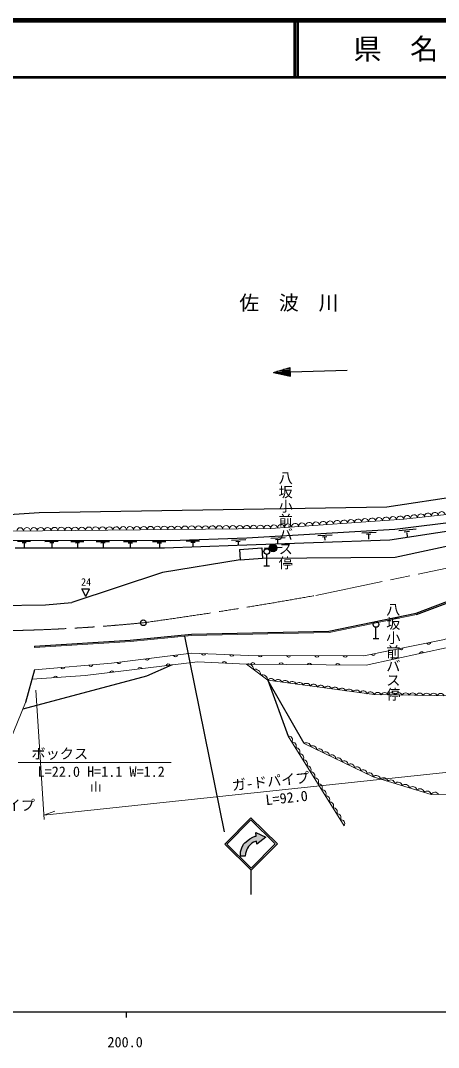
# Model space of a CAD drawing. Units: millimetres, scale not verified. Extents: x 40000 to 680000, y 20000 to 380000.
# Drawn here: x 249386 to 323148, y 198715 to 380000 of the extents above; entities that cross this region are included whole.
import ezdxf
from ezdxf.enums import TextEntityAlignment as Align

# ---------------------------------------------------------------- set-up
doc = ezdxf.new("R2010")
doc.units = ezdxf.units.MM
doc.header["$LTSCALE"] = 1000
doc.linetypes.add('CHAIN', pattern=[18.5, 12, -1.5, 3.5, -1.5])
for name, color, linetype, lineweight in [('M-BGD', 7, 'Continuous', 13), ('M-BMK', 2, 'CHAIN', 13), ('M-BMK-SRVR', 3, 'Continuous', 25), ('M-STR-HTXT', 7, 'Continuous', 13), ('M-STR-STRC', 7, 'Continuous', 25), ('M-TTL', 2, 'Continuous', 140), ('M-TTL-BAND', 7, 'Continuous', 25), ('M-TTL-LINE', 7, 'Continuous', 50)]:
    doc.layers.add(name, color=color, linetype=linetype, lineweight=lineweight)
doc.layers.add('M-TTL-TXT', color=7, linetype='Continuous')
doc.styles.add('@ＭＳ ゴシック', font='')
doc.styles.add('ＭＳ ゴシック', font='')
doc.styles.get('@ＭＳ ゴシック').set_extended_font_data('@MS Gothic')
doc.styles.get('ＭＳ ゴシック').set_extended_font_data('MS Gothic')

msp = doc.modelspace()

# ---------------------------------------------------------------- hatches: boundary and pattern name
at = {"layer": 'M-BGD'}
msp.add_hatch(color=256, dxfattribs=at).paths.add_polyline_path([(294634, 286931, 0.97359), (293269, 286910, 0.01338), (293270, 286873, 1)])
at = {"layer": 'M-STR-STRC'}
msp.add_hatch(color=256, dxfattribs=at).paths.add_polyline_path([(291047, 235146), (291094, 234597), (292677, 235865), (290922, 236640), (290955, 236006), (290814, 236005), (290393, 235832), (289873, 235560), (289481, 235275), (288976, 234834), (288767, 234606), (288434, 233927), (288213, 233262), (288220, 232473), (289052, 232479), (289118, 232959), (289186, 233298), (289352, 233680), (289449, 233893), (289630, 234190), (289924, 234503), (290218, 234773), (290527, 234959)])
msp.add_hatch(color=256, dxfattribs=at).paths.add_polyline_path([(291047, 235146), (291094, 234597), (292677, 235865), (290922, 236640), (290955, 236006), (290814, 236005), (290393, 235832), (289873, 235560), (289481, 235275), (288976, 234834), (288767, 234606), (288434, 233927), (288213, 233262), (288220, 232473), (289052, 232479), (289118, 232959), (289186, 233298), (289352, 233680), (289449, 233893), (289630, 234190), (289924, 234503), (290218, 234773), (290527, 234959)])

# ---------------------------------------------------------------- linework, layer by layer
at = {"layer": 'M-BGD', "lineweight": 25}
for p, q in [((294017, 317892), (296994, 318729)), ((294017, 317892), (297016, 317979)), ((294017, 317892), (297037, 317230)), ((297011, 318129), (294612, 318060)), ((297020, 317829), (294621, 317760)), ((295208, 318227), (297007, 318279)), ((295225, 317627), (297024, 317680)), ((297003, 318429), (295803, 318394)), ((297029, 317530), (295829, 317495)), ((296399, 318562), (296998, 318579)), ((296433, 317362), (297033, 317380)), ((297037, 317230), (296994, 318729)), ((297016, 317979), (307041, 318271)), ((343984, 298565), (314007, 294108)), ((314007, 294108), (252668, 293095)), ((315470, 290192), (343425, 293712)), ((252668, 293095), (245539, 292622)), ((345328, 292877), (314554, 288290)), ((289348, 288653), (315470, 290192)), ((315531, 285283), (340794, 290707)), ((316161, 289956), (319237, 290252)), ((247706, 288279), (275839, 288220)), ((275839, 288220), (289348, 288653)), ((286601, 288267), (289131, 288372)), ((314554, 288290), (287642, 287307)), ((293551, 288630), (296082, 288735)), ((294364, 288396), (295123, 288437)), ((294720, 288308), (294749, 287759)), ((301866, 289119), (304396, 289225)), ((302678, 288886), (303438, 288927)), ((303035, 288798), (303064, 288249)), ((309627, 289576), (312157, 289682)), ((310439, 289343), (311199, 289384)), ((310795, 289255), (310826, 288423)), ((317074, 289750), (318047, 289855)), ((317556, 289592), (317627, 288864)), ((274773, 286833), (248415, 286833)), ((248822, 288072), (251171, 288076)), ((249675, 287842), (250404, 287866)), ((250042, 287764), (250042, 286954)), ((253676, 288062), (256025, 288066)), ((254529, 287832), (255258, 287855)), ((254896, 287754), (254896, 286944)), ((258234, 288052), (260583, 288056)), ((259087, 287823), (259816, 287846)), ((259453, 287745), (259453, 286934)), ((262731, 288043), (265080, 288047)), ((263584, 287813), (264312, 287836)), ((263950, 287735), (263950, 286925)), ((267536, 288033), (269885, 288037)), ((268389, 287803), (269118, 287826)), ((268756, 287725), (268756, 286915)), ((272664, 288022), (275013, 288026)), ((273517, 287792), (274245, 287816)), ((273883, 287714), (273883, 286904)), ((287642, 287307), (274773, 286833)), ((278597, 288141), (280946, 288145)), ((279451, 287912), (280179, 287935)), ((279817, 287834), (279817, 287023)), ((287413, 288033), (288173, 288074)), ((287770, 287946), (287799, 287396)), ((288024, 286608), (291951, 286932)), ((288024, 286608), (288174, 284782)), ((291951, 286932), (292101, 285106)), ((292356, 286871), (293269, 286910)), ((294647, 286968), (295560, 287007)), ((288174, 284782), (274428, 282573)), ((288174, 284782), (292101, 285106)), ((292101, 285106), (315531, 285283)), ((292848, 283762), (292848, 285762)), ((292348, 283762), (293348, 283762)), ((274428, 282573), (258460, 277281)), ((319197, 275391), (338638, 282702)), ((319267, 275151), (338726, 282468)), ((260230, 279654), (261537, 279654)), ((260883, 278345), (260230, 279654)), ((260883, 278345), (261537, 279654)), ((243851, 276749), (253791, 276837)), ((253791, 276837), (258460, 277281)), ((303805, 272220), (319197, 275391)), ((279557, 271684), (303805, 272220)), ((312115, 270894), (312115, 272894)), ((251858, 269570), (268749, 270606)), ((268749, 270606), (279557, 271684)), ((311615, 270894), (312615, 270894)), ((251858, 269570), (251874, 269320)), ((251860, 265354), (250262, 259634)), ((276167, 266259), (271625, 264242)), ((271625, 264242), (249777, 258438)), ((293007, 263526), (296611, 253693)), ((299451, 252362), (293007, 263526))]:
    msp.add_line(p, q, dxfattribs=at)
at = {"layer": 'M-BGD'}
for p, q in [((250262, 259634), (246794, 251086)), ((306487, 237864), (296611, 253693)), ((261978, 243928), (261978, 245153)), ((262678, 243928), (262678, 245678)), ((263378, 243928), (263378, 245153))]:
    msp.add_line(p, q, dxfattribs=at)
for points in [[(479119, 345359), (436239, 323424), (382369, 304565), (343942, 294936), (317007, 291963), (293533, 290321), (247503, 289848), (245077, 289108), (230459, 280554)], [(251860, 265354), (265467, 266557), (279588, 268297), (289663, 267906), (310005, 267842), (324202, 270711), (341698, 278278)], [(319267, 275151), (303833, 271971), (279572, 271435), (268769, 270357), (251874, 269320)], [(325042, 269368), (310400, 266228), (289248, 266406), (280620, 266810), (260780, 264354), (251409, 263740)], [(340230, 260549), (311797, 260997), (293007, 263526), (289248, 266406)], [(339505, 243554), (321889, 243376), (311629, 246502), (299451, 252362)]]:
    msp.add_lwpolyline(points, dxfattribs=at)
at = {"layer": 'M-BGD', "lineweight": 25}
for centre, radius in [((292848, 286262), 500), ((293952, 286902), 683), ((312115, 273394), 500)]:
    msp.add_circle(centre, radius, dxfattribs=at)
at = {"layer": 'M-BGD'}
for centre, radius, start, end in [((307742, 291295), 620, 5.80877, 182.19311), ((308978, 291382), 620, 5.80877, 182.19311), ((310213, 291468), 620, 5.80877, 182.19311), ((311449, 291555), 620, 5.80877, 182.19311), ((312684, 291641), 620, 5.80877, 182.19311), ((313920, 291728), 620, 5.80877, 182.19311), ((315155, 291814), 620, 5.80877, 182.19311), ((316391, 291900), 620, 5.80877, 182.19311), ((317621, 292015), 616, 7.79454, 184.80295), ((318845, 292150), 616, 7.79454, 184.80295), ((320069, 292285), 616, 7.79454, 184.80295), ((321294, 292420), 616, 7.79454, 184.80295), ((322518, 292555), 616, 7.79454, 184.80295), ((323742, 292690), 616, 7.79454, 184.80295), ((249320, 289861), 606, 1.13021, 180.04807), ((250531, 289873), 606, 1.13021, 180.04807), ((251743, 289886), 606, 1.13021, 180.04807), ((252954, 289898), 606, 1.13021, 180.04807), ((254165, 289911), 606, 1.13021, 180.04807), ((255377, 289923), 606, 1.13021, 180.04807), ((256588, 289936), 606, 1.13021, 180.04807), ((257799, 289948), 606, 1.13021, 180.04807), ((259011, 289961), 606, 1.13021, 180.04807), ((260222, 289973), 606, 1.13021, 180.04807), ((261433, 289985), 606, 1.13021, 180.04807), ((262645, 289998), 606, 1.13021, 180.04807), ((263856, 290010), 606, 1.13021, 180.04807), ((265067, 290023), 606, 1.13021, 180.04807), ((266279, 290035), 606, 1.13021, 180.04807), ((267490, 290048), 606, 1.13021, 180.04807), ((268701, 290060), 606, 1.13021, 180.04807), ((269913, 290073), 606, 1.13021, 180.04807), ((271124, 290085), 606, 1.13021, 180.04807), ((272335, 290098), 606, 1.13021, 180.04807), ((273547, 290110), 606, 1.13021, 180.04807), ((274758, 290122), 606, 1.13021, 180.04807), ((275969, 290135), 606, 1.13021, 180.04807), ((277181, 290147), 606, 1.13021, 180.04807), ((278392, 290160), 606, 1.13021, 180.04807), ((279603, 290172), 606, 1.13021, 180.04807), ((280814, 290185), 606, 1.13021, 180.04807), ((282026, 290197), 606, 1.13021, 180.04807), ((283237, 290210), 606, 1.13021, 180.04807), ((284448, 290222), 606, 1.13021, 180.04807), ((285660, 290235), 606, 1.13021, 180.04807), ((286871, 290247), 606, 1.13021, 180.04807), ((288082, 290259), 606, 1.13021, 180.04807), ((289294, 290272), 606, 1.13021, 180.04807), ((290505, 290284), 606, 1.13021, 180.04807), ((291716, 290297), 606, 1.13021, 180.04807), ((292928, 290309), 606, 1.13021, 180.04807), ((294152, 290345), 620, 5.80877, 182.19311), ((295388, 290431), 620, 5.80877, 182.19311), ((296623, 290518), 620, 5.80877, 182.19311), ((297859, 290604), 620, 5.80877, 182.19311), ((299094, 290691), 620, 5.80877, 182.19311), ((300330, 290777), 620, 5.80877, 182.19311), ((301565, 290863), 620, 5.80877, 182.19311), ((302801, 290950), 620, 5.80877, 182.19311), ((304036, 291036), 620, 5.80877, 182.19311), ((305271, 291123), 620, 5.80877, 182.19311), ((306507, 291209), 620, 5.80877, 182.19311), ((321436, 270275), 370, 210.35188, 352.50259), ((316536, 269284), 370, 210.35188, 352.50259), ((320178, 268202), 370, 31.02865, 173.17936), ((266782, 266840), 370, 205.95115, 348.10186), ((271744, 267451), 370, 205.95115, 348.10186), ((276707, 268063), 370, 205.95115, 348.10186), ((281703, 268335), 370, 196.70123, 338.85194), ((285374, 266467), 370, 16.24189, 158.3926), ((286699, 268141), 370, 196.70123, 338.85194), ((290375, 266276), 370, 18.44385, 160.59456), ((291692, 268020), 370, 198.74412, 340.89483), ((295375, 266234), 370, 18.44385, 160.59456), ((296692, 268004), 370, 198.74412, 340.89483), ((300374, 266192), 370, 18.44385, 160.59456), ((301692, 267988), 370, 198.74412, 340.89483), ((305374, 266150), 370, 18.44385, 160.59456), ((306692, 267972), 370, 198.74412, 340.89483), ((311635, 268294), 370, 210.35188, 352.50259), ((315290, 267154), 370, 31.02865, 173.17936), ((256830, 265914), 370, 203.97679, 346.1275), ((261810, 266354), 370, 203.97679, 346.1275), ((265515, 264820), 370, 25.97955, 168.13026), ((270477, 265434), 370, 25.97955, 168.13026), ((275440, 266048), 370, 25.97955, 168.13026), ((289523, 265466), 978, 358.7822, 106.29982), ((290776, 264506), 978, 358.7822, 106.29982), ((255556, 263892), 370, 22.67727, 164.82798), ((292029, 263547), 978, 358.7822, 106.29982), ((293593, 263145), 699, 17.67317, 146.99871), ((294846, 262976), 699, 17.67317, 146.99871), ((296099, 262808), 699, 17.67317, 146.99871), ((297351, 262639), 699, 17.67317, 146.99871), ((298604, 262471), 699, 17.67317, 146.99871), ((299857, 262302), 699, 17.67317, 146.99871), ((301109, 262134), 699, 17.67317, 146.99871), ((302362, 261965), 699, 17.67317, 146.99871), ((303614, 261796), 699, 17.67317, 146.99871), ((304867, 261628), 699, 17.67317, 146.99871), ((306120, 261459), 699, 17.67317, 146.99871), ((307372, 261291), 699, 17.67317, 146.99871), ((308625, 261122), 699, 17.67317, 146.99871), ((309878, 260954), 699, 17.67317, 146.99871), ((311130, 260785), 699, 17.67317, 146.99871), ((312410, 260710), 678, 23.28697, 154.90499), ((313647, 260690), 678, 23.28697, 154.90499), ((314883, 260671), 678, 23.28697, 154.90499), ((316119, 260651), 678, 23.28697, 154.90499), ((317355, 260632), 678, 23.28697, 154.90499), ((318592, 260612), 678, 23.28697, 154.90499), ((319828, 260593), 678, 23.28697, 154.90499), ((321064, 260573), 678, 23.28697, 154.90499), ((322300, 260554), 678, 23.28697, 154.90499), ((323537, 260534), 678, 23.28697, 154.90499), ((296700, 253015), 684, 326.46239, 97.45689), ((297358, 251960), 684, 326.46239, 97.45689), ((299887, 251851), 672, 358.16401, 130.44469), ((300994, 251318), 672, 358.16401, 130.44469), ((298016, 250905), 684, 326.46239, 97.45689), ((298675, 249849), 684, 326.46239, 97.45689), ((302101, 250785), 672, 358.16401, 130.44469), ((303208, 250252), 672, 358.16401, 130.44469), ((304315, 249720), 672, 358.16401, 130.44469), ((299333, 248794), 684, 326.46239, 97.45689), ((299992, 247739), 684, 326.46239, 97.45689), ((305422, 249187), 672, 358.16401, 130.44469), ((306529, 248654), 672, 358.16401, 130.44469), ((307636, 248122), 672, 358.16401, 130.44469), ((300650, 246684), 684, 326.46239, 97.45689), ((308743, 247589), 672, 358.16401, 130.44469), ((309851, 247056), 672, 358.16401, 130.44469), ((310958, 246523), 672, 358.16401, 130.44469), ((312165, 245961), 762, 11.40752, 134.70459), ((301308, 245628), 684, 326.46239, 97.45689), ((301967, 244573), 684, 326.46239, 97.45689), ((313447, 245570), 762, 11.40752, 134.70459), ((314730, 245179), 762, 11.40752, 134.70459), ((316012, 244788), 762, 11.40752, 134.70459), ((317295, 244398), 762, 11.40752, 134.70459), ((318577, 244007), 762, 11.40752, 134.70459), ((302625, 243518), 684, 326.46239, 97.45689), ((303283, 242463), 684, 326.46239, 97.45689), ((319860, 243616), 762, 11.40752, 134.70459), ((321142, 243225), 762, 11.40752, 134.70459), ((322521, 243088), 695, 25.68563, 155.4689), ((303942, 241407), 684, 326.46239, 97.45689), ((304600, 240352), 684, 326.46239, 97.45689), ((305259, 239297), 684, 326.46239, 97.45689), ((305917, 238241), 684, 326.46239, 97.45689)]:
    msp.add_arc(centre, radius, start, end, dxfattribs=at)
at = {"layer": 'M-BMK'}
msp.add_line((301480, 278515), (369245, 292602), dxfattribs=at)
for centre, radius, start, end in [((241718, 571510), 299268, 256.55115, 275.62631), ((165214, 1038405), 772012, 277.88021, 280.16644)]:
    msp.add_arc(centre, radius, start, end, dxfattribs=at)
at = {"layer": 'M-BMK-SRVR'}
msp.add_circle((271058, 273684), 500, dxfattribs=at)
at = {"layer": 'M-STR-HTXT'}
for p, q in [((253536, 238976), (252096, 261801)), ((248957, 249030), (275957, 249030)), ((253488, 239738), (347205, 249699)), ((253488, 239738), (255424, 240446))]:
    msp.add_line(p, q, dxfattribs=at)
at = {"layer": 'M-STR-STRC'}
for p, q in [((278300, 271308), (285319, 236806)), ((285445, 234602), (290041, 239272)), ((285802, 234605), (290044, 238915)), ((290041, 239272), (294711, 234676)), ((290044, 238915), (294354, 234673)), ((290115, 230006), (285445, 234602)), ((290112, 230362), (285802, 234605)), ((294354, 234673), (290112, 230362)), ((294711, 234676), (290115, 230006)), ((290115, 225739), (290115, 230006))]:
    msp.add_line(p, q, dxfattribs=at)
msp.add_lwpolyline([(288220, 232473), (288213, 233262), (288434, 233927), (288767, 234606), (288976, 234834), (289481, 235275), (289873, 235560), (290393, 235832), (290814, 236005), (290955, 236006), (290922, 236640), (292677, 235865), (291094, 234597), (291047, 235146), (290527, 234959), (290218, 234773), (289924, 234503), (289630, 234190), (289449, 233893), (289352, 233680), (289186, 233298), (289118, 232959), (289052, 232479)], close=True, dxfattribs=at)
at = {"layer": 'M-TTL'}
msp.add_line((680000, 380000), (40000, 380000), dxfattribs=at)
at = {"layer": 'M-TTL-BAND'}
for p, q in [((40000, 205000), (579000, 205000)), ((268000, 205000), (268000, 204000))]:
    msp.add_line(p, q, dxfattribs=at)
at = {"layer": 'M-TTL-LINE'}
for p, q in [((297750, 380000), (297750, 370000)), ((298250, 380000), (298250, 370000)), ((40000, 370000), (680000, 370000))]:
    msp.add_line(p, q, dxfattribs=at)

# ---------------------------------------------------------------- texts
at = {"layer": 'M-BGD', "style": 'ＭＳ ゴシック'}
for s, height, p in [('佐\u3000波\u3000川', 2566, (287999, 328130)), ('24', 1320, (260062, 279833))]:
    msp.add_text(s, height=height, dxfattribs=at).set_placement(p, align=Align.BOTTOM_LEFT)
at = {"layer": 'M-BGD', "style": '@ＭＳ ゴシック'}
for p in [(294692, 300531), (313686, 277324)]:
    msp.add_text('八坂小前バス停', height=1833, rotation=270, dxfattribs=at).set_placement(p, align=Align.BOTTOM_LEFT)
at = {"layer": 'M-STR-HTXT', "style": 'ＭＳ ゴシック'}
for s, p in [('ボックス', (251315, 249107)), ('L=22.0 H=1.1 W=1.2', (252397, 245940)), ('ガ-ドパイプ', (238172, 240013))]:
    msp.add_text(s, height=1833, dxfattribs=at).set_placement(p, align=Align.BOTTOM_LEFT)
for s, p in [('ガ-ドパイプ', (286843, 243525)), ('L=92.0', (292788, 240934))]:
    msp.add_text(s, height=1833, rotation=6.067, dxfattribs=at).set_placement(p, align=Align.BOTTOM_LEFT)
at = {"layer": 'M-TTL-BAND', "style": 'ＭＳ ゴシック'}
msp.add_text('200.0', height=1833, dxfattribs=at).set_placement((267844, 198195), align=Align.BOTTOM_CENTER)
at = {"layer": 'M-TTL-TXT', "style": 'ＭＳ ゴシック'}
msp.add_text('県\u3000名', height=3666, dxfattribs=at).set_placement((315625, 375000), align=Align.MIDDLE_CENTER)

doc.saveas('drawing.dxf')
